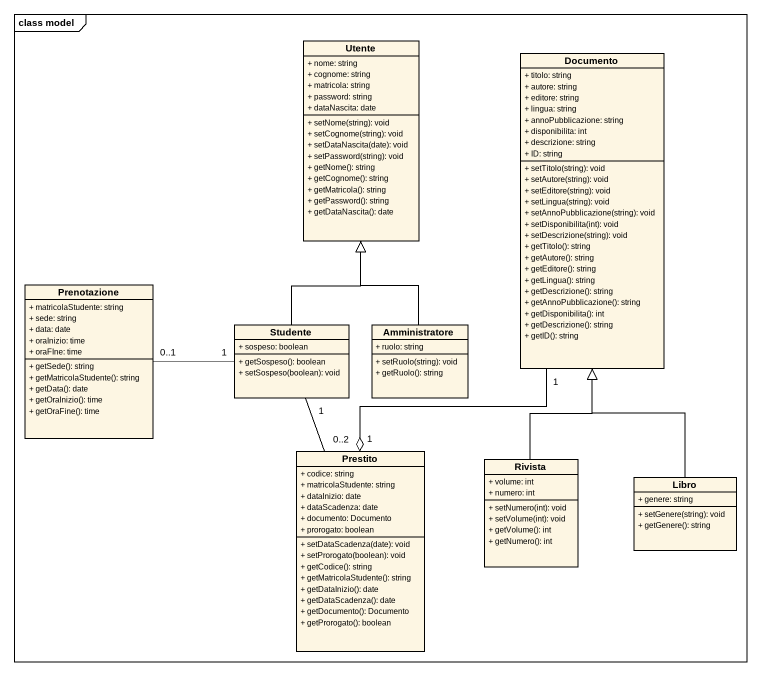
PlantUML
@startuml
mainframe class model
hide circle
hide empty members
skinparam classAttributeIconSize 0
class Utente {
  + nome: string
  + cognome: string
  + matricola: string
  + password: string
  + dataNascita: date
  + setNome(string): void
  + setCognome(string): void
  + setDataNascita(date): void
  + setPassword(string): void
  + getNome(): string
  + getCognome(): string
  + getMatricola(): string
  + getPassword(): string
  + getDataNascita(): date
}
class Documento {
  + titolo: string
  + autore: string
  + editore: string
  + lingua: string
  + annoPubblicazione: string
  + disponibilita: int
  + descrizione: string
  + ID: string
  + setTitolo(string): void
  + setAutore(string): void
  + setEditore(string): void
  + setLingua(string): void
  + setAnnoPubblicazione(string): void
  + setDisponibilita(int): void
  + setDescrizione(string): void
  + getTitolo(): string
  + getAutore(): string
  + getEditore(): string
  + getLingua(): string
  + getDescrizione(): string
  + getAnnoPubblicazione(): string
  + getDisponibilita(): int
  + getDescrizione(): string
  + getID(): string
}
class Prenotazione {
  + matricolaStudente: string
  + sede: string
  + data: date
  + oraInizio: time
  + oraFIne: time
  + getSede(): string
  + getMatricolaStudente(): string
  + getData(): date
  + getOraInizio(): time
  + getOraFine(): time
}
class Studente {
  + sospeso: boolean
  + getSospeso(): boolean
  + setSospeso(boolean): void
}
class Amministratore {
  + ruolo: string
  + setRuolo(string): void
  + getRuolo(): string
}
class Prestito {
  + codice: string
  + matricolaStudente: string
  + dataInizio: date
  + dataScadenza: date
  + documento: Documento
  + prorogato: boolean
  + setDataScadenza(date): void
  + setProrogato(boolean): void
  + getCodice(): string
  + getMatricolaStudente(): string
  + getDataInizio(): date
  + getDataScadenza(): date
  + getDocumento(): Documento
  + getProrogato(): boolean
}
class Rivista {
  + volume: int
  + numero: int
  + setNumero(int): void
  + setVolume(int): void
  + getVolume(): int
  + getNumero(): int
}
class Libro {
  + genere: string
  + setGenere(string): void
  + getGenere(): string
}
Documento "1" --o "1" Prestito
Studente -up-|> Utente
Studente "1" -left- "0..1" Prenotazione
Studente "1" -- "0..2" Prestito
Amministratore -up-|> Utente
Rivista -up-|> Documento
Libro -up-|> Documento
@enduml
